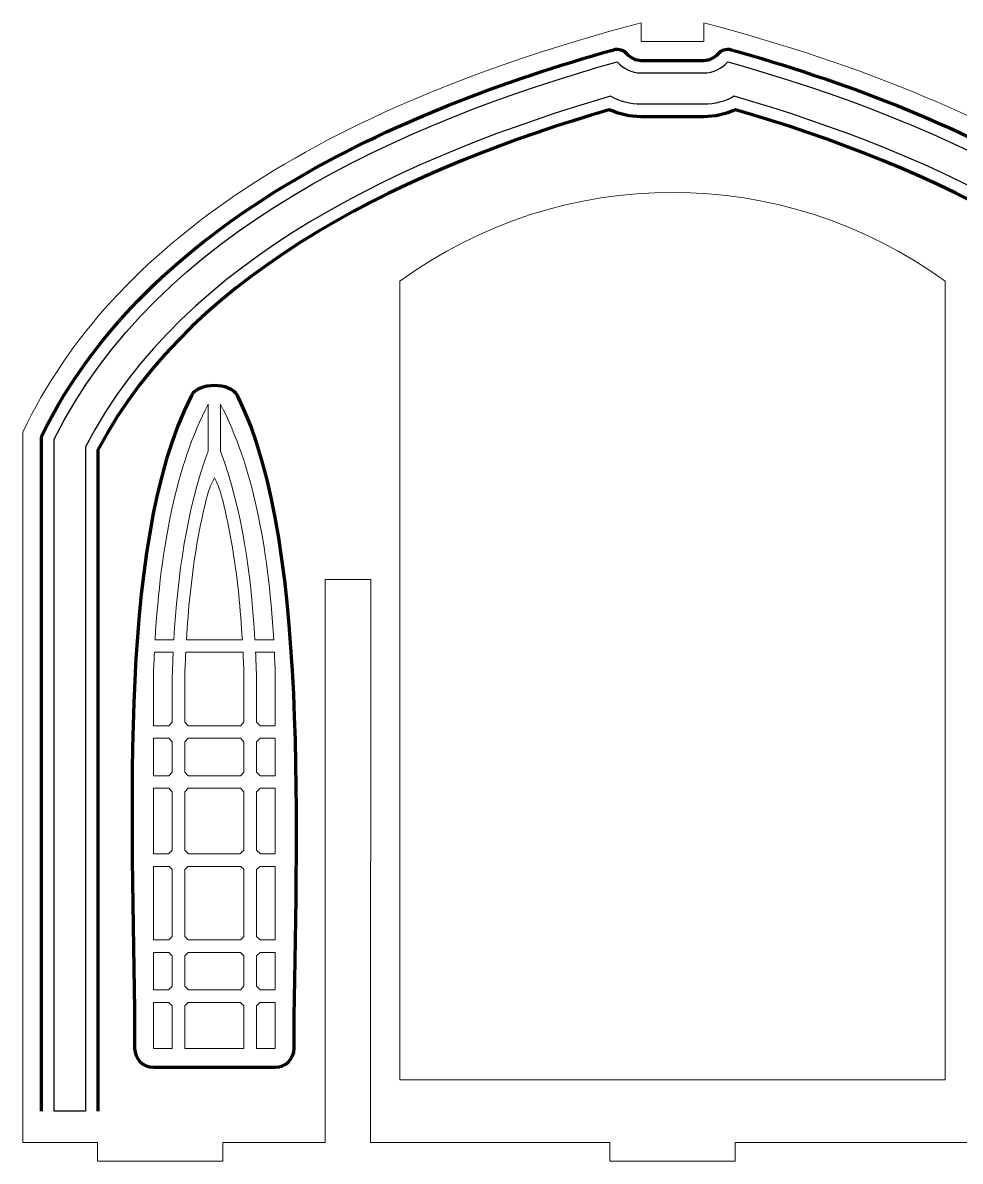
# Model space of a CAD drawing. Header units: centimetres. Extents: x -57 to 189, y -76 to 83.
# Drawn here: x -20.06 to -5.1, y 41.44 to 59.61 of the extents above; entities that cross this region are included whole.
import ezdxf

# ---------------------------------------------------------------- set-up
doc = ezdxf.new("R2010")
doc.units = ezdxf.units.CM
doc.header["$MEASUREMENT"] = 0
doc.layers.add('DEFAULT', color=7, linetype='Continuous')

msp = doc.modelspace()

# ---------------------------------------------------------------- linework, layer by layer
at = {"layer": 'DEFAULT', "color": 242, "lineweight": 9}
for points, knots in [([(-9.69357, 59.31187), (-9.69357, 59.31187), (-10.19357, 59.31187), (-10.19357, 59.31187), (-10.19357, 59.31187), (-10.19357, 59.31187), (-10.19356, 59.61187), (-10.19356, 59.61187), (-10.19356, 59.61187), (-15.34319, 58.24995), (-18.63324, 56.07226), (-20.06369, 53.07888), (-20.06369, 53.07888), (-20.06369, 53.07888), (-20.06368, 41.74009), (-20.06368, 41.74009), (-20.06368, 41.74009), (-20.06368, 41.74009), (-18.86922, 41.74009), (-18.86922, 41.74009), (-18.86922, 41.74009), (-18.86922, 41.74009), (-18.86922, 41.44009), (-18.86922, 41.44009), (-18.86922, 41.44009), (-18.86922, 41.44009), (-16.86922, 41.44009), (-16.86922, 41.44009), (-16.86922, 41.44009), (-16.86922, 41.44009), (-16.86922, 41.74008), (-16.86922, 41.74008), (-16.86922, 41.74008), (-16.86922, 41.74008), (-15.23557, 41.74008), (-15.23557, 41.74008), (-15.23557, 41.74008), (-15.23557, 41.74008), (-15.23557, 50.72443), (-15.23557, 50.72443), (-15.23557, 50.72443), (-15.23557, 50.72443), (-14.50911, 50.72443), (-14.50911, 50.72443), (-14.50911, 50.72443), (-14.50911, 50.72443), (-14.51112, 41.74009), (-14.51112, 41.74009), (-14.51112, 41.74009), (-14.51112, 41.74009), (-10.69357, 41.74009), (-10.69357, 41.74009), (-10.69357, 41.74009), (-10.69357, 41.74009), (-10.69356, 41.44009), (-10.69356, 41.44009), (-10.69356, 41.44009), (-10.69356, 41.44009), (-9.69357, 41.44009), (-9.69357, 41.44009), (-9.69357, 41.44009), (-9.69357, 41.44009), (-8.69358, 41.44009), (-8.69358, 41.44009), (-8.69358, 41.44009), (-8.69358, 41.44009), (-8.69357, 41.74009), (-8.69357, 41.74009), (-8.69357, 41.74009), (-8.69357, 41.74009), (-4.87602, 41.74009), (-4.87602, 41.74009), (-4.87602, 41.74009), (-4.87602, 41.74009), (-4.87803, 50.72443), (-4.87803, 50.72443), (-4.87803, 50.72443), (-4.87803, 50.72443), (-4.15157, 50.72443), (-4.15157, 50.72443), (-4.15157, 50.72443), (-4.15157, 50.72443), (-4.15157, 41.74008), (-4.15157, 41.74008), (-4.15157, 41.74008), (-4.15157, 41.74008), (-2.51792, 41.74008), (-2.51792, 41.74008), (-2.51792, 41.74008), (-2.51792, 41.74008), (-2.51792, 41.44009), (-2.51792, 41.44009), (-2.51792, 41.44009), (-2.51792, 41.44009), (-0.51792, 41.44009), (-0.51792, 41.44009), (-0.51792, 41.44009), (-0.51792, 41.44009), (-0.51792, 41.74009), (-0.51792, 41.74009), (-0.51792, 41.74009), (-0.51792, 41.74009), (0.67654, 41.74009), (0.67654, 41.74009), (0.67654, 41.74009), (0.67654, 41.74009), (0.67655, 53.07888), (0.67655, 53.07888), (0.67655, 53.07888), (-0.7539, 56.07226), (-4.04395, 58.24995), (-9.19358, 59.61187), (-9.19358, 59.61187), (-9.19358, 59.61187), (-9.19357, 59.31187), (-9.19357, 59.31187), (-9.19357, 59.31187), (-9.19357, 59.31187), (-9.69357, 59.31187), (-9.69357, 59.31187)], [0, 0, 0, 0, 0.03225806, 0.03225806, 0.03225806, 0.03225806, 0.06451613, 0.06451613, 0.06451613, 0.06451613, 0.09677419, 0.09677419, 0.09677419, 0.09677419, 0.12903226, 0.12903226, 0.12903226, 0.12903226, 0.16129032, 0.16129032, 0.16129032, 0.16129032, 0.19354839, 0.19354839, 0.19354839, 0.19354839, 0.22580645, 0.22580645, 0.22580645, 0.22580645, 0.25806452, 0.25806452, 0.25806452, 0.25806452, 0.29032258, 0.29032258, 0.29032258, 0.29032258, 0.32258065, 0.32258065, 0.32258065, 0.32258065, 0.35483871, 0.35483871, 0.35483871, 0.35483871, 0.38709677, 0.38709677, 0.38709677, 0.38709677, 0.41935484, 0.41935484, 0.41935484, 0.41935484, 0.4516129, 0.4516129, 0.4516129, 0.4516129, 0.48387097, 0.48387097, 0.48387097, 0.48387097, 0.51612903, 0.51612903, 0.51612903, 0.51612903, 0.5483871, 0.5483871, 0.5483871, 0.5483871, 0.58064516, 0.58064516, 0.58064516, 0.58064516, 0.61290323, 0.61290323, 0.61290323, 0.61290323, 0.64516129, 0.64516129, 0.64516129, 0.64516129, 0.67741935, 0.67741935, 0.67741935, 0.67741935, 0.70967742, 0.70967742, 0.70967742, 0.70967742, 0.74193548, 0.74193548, 0.74193548, 0.74193548, 0.77419355, 0.77419355, 0.77419355, 0.77419355, 0.80645161, 0.80645161, 0.80645161, 0.80645161, 0.83870968, 0.83870968, 0.83870968, 0.83870968, 0.87096774, 0.87096774, 0.87096774, 0.87096774, 0.90322581, 0.90322581, 0.90322581, 0.90322581, 0.93548387, 0.93548387, 0.93548387, 0.93548387, 1, 1, 1, 1]), ([(-14.04697, 55.48585), (-11.45269, 57.37672), (-7.93445, 57.37672), (-5.34017, 55.48584), (-5.34017, 55.48584), (-5.34017, 55.48584), (-5.34016, 42.74009), (-5.34016, 42.74009), (-5.34016, 42.74009), (-5.34016, 42.74009), (-9.69357, 42.74009), (-9.69357, 42.74009), (-9.69357, 42.74009), (-9.69357, 42.74009), (-14.04698, 42.74009), (-14.04698, 42.74009), (-14.04698, 42.74009), (-14.04698, 42.74009), (-14.04697, 55.48585), (-14.04697, 55.48585)], [0, 0, 0, 0, 0.16666667, 0.16666667, 0.16666667, 0.16666667, 0.33333333, 0.33333333, 0.33333333, 0.33333333, 0.5, 0.5, 0.5, 0.5, 0.66666667, 0.66666667, 0.66666667, 0.66666667, 1, 1, 1, 1]), ([(-17.10507, 52.7742), (-17.45179, 51.83521), (-17.59224, 50.77874), (-17.65168, 49.76376), (-17.65168, 49.76376), (-17.65168, 49.76376), (-17.95158, 49.76376), (-17.95158, 49.76376), (-17.95158, 49.76376), (-17.86104, 51.28717), (-17.60971, 52.54026), (-17.10507, 53.52295), (-17.10507, 53.52295), (-17.10507, 53.52295), (-17.10507, 52.7742), (-17.10507, 52.7742)], [0, 0, 0, 0, 0.2, 0.2, 0.2, 0.2, 0.4, 0.4, 0.4, 0.4, 0.6, 0.6, 0.6, 0.6, 1, 1, 1, 1]), ([(-16.90507, 53.52295), (-16.40043, 52.54026), (-16.14909, 51.28717), (-16.05856, 49.76376), (-16.05856, 49.76376), (-16.05856, 49.76376), (-16.35845, 49.76376), (-16.35845, 49.76376), (-16.35845, 49.76376), (-16.41789, 50.77873), (-16.55835, 51.83521), (-16.90507, 52.7742), (-16.90507, 52.7742), (-16.90507, 52.7742), (-16.90507, 53.52295), (-16.90507, 53.52295)], [0, 0, 0, 0, 0.2, 0.2, 0.2, 0.2, 0.4, 0.4, 0.4, 0.4, 0.6, 0.6, 0.6, 0.6, 1, 1, 1, 1]), ([(-16.71237, 51.20504), (-16.63459, 50.72848), (-16.58762, 50.24638), (-16.55891, 49.76376), (-16.55891, 49.76376), (-16.55891, 49.76376), (-17.00508, 49.76376), (-17.00508, 49.76376), (-17.00508, 49.76376), (-17.00508, 49.76376), (-17.45125, 49.76376), (-17.45125, 49.76376), (-17.45125, 49.76376), (-17.42253, 50.24638), (-17.37555, 50.72847), (-17.29777, 51.20504), (-17.29777, 51.20504), (-17.24814, 51.50924), (-17.18559, 51.81355), (-17.10507, 52.11256), (-17.10507, 52.11256), (-17.08788, 52.16376), (-17.04929, 52.26734), (-17.00507, 52.34568), (-17.00507, 52.34568), (-16.96085, 52.26734), (-16.92224, 52.16376), (-16.90507, 52.11256), (-16.90507, 52.11256), (-16.82455, 51.81355), (-16.76201, 51.50924), (-16.71237, 51.20504)], [0, 0, 0, 0, 0.11111111, 0.11111111, 0.11111111, 0.11111111, 0.22222222, 0.22222222, 0.22222222, 0.22222222, 0.33333333, 0.33333333, 0.33333333, 0.33333333, 0.44444444, 0.44444444, 0.44444444, 0.44444444, 0.55555556, 0.55555556, 0.55555556, 0.55555556, 0.66666667, 0.66666667, 0.66666667, 0.66666667, 0.77777778, 0.77777778, 0.77777778, 0.77777778, 1, 1, 1, 1]), ([(-17.67776, 49.18758), (-17.67776, 49.18758), (-17.67776, 48.44733), (-17.67776, 48.44733), (-17.67776, 48.44733), (-17.67776, 48.44733), (-17.73367, 48.39142), (-17.73367, 48.39142), (-17.73367, 48.39142), (-17.73367, 48.39142), (-17.97776, 48.39142), (-17.97776, 48.39142), (-17.97776, 48.39142), (-17.97776, 48.39142), (-17.97776, 49.19255), (-17.97776, 49.19255), (-17.97776, 49.19255), (-17.97361, 49.31798), (-17.96852, 49.44172), (-17.96247, 49.56376), (-17.96247, 49.56376), (-17.96247, 49.56376), (-17.66242, 49.56376), (-17.66242, 49.56376), (-17.66242, 49.56376), (-17.66855, 49.43802), (-17.67357, 49.31307), (-17.6777, 49.18924), (-17.6777, 49.18924), (-17.6777, 49.18924), (-17.67776, 49.18758), (-17.67776, 49.18758)], [0, 0, 0, 0, 0.11111111, 0.11111111, 0.11111111, 0.11111111, 0.22222222, 0.22222222, 0.22222222, 0.22222222, 0.33333333, 0.33333333, 0.33333333, 0.33333333, 0.44444444, 0.44444444, 0.44444444, 0.44444444, 0.55555556, 0.55555556, 0.55555556, 0.55555556, 0.66666667, 0.66666667, 0.66666667, 0.66666667, 0.77777778, 0.77777778, 0.77777778, 0.77777778, 1, 1, 1, 1]), ([(-16.53238, 49.18424), (-16.53238, 49.18424), (-16.53239, 48.44733), (-16.53239, 48.44733), (-16.53239, 48.44733), (-16.53239, 48.44733), (-16.58829, 48.39142), (-16.58829, 48.39142), (-16.58829, 48.39142), (-16.58829, 48.39142), (-17.00507, 48.39142), (-17.00507, 48.39142), (-17.00507, 48.39142), (-17.00507, 48.39142), (-17.42185, 48.39142), (-17.42185, 48.39142), (-17.42185, 48.39142), (-17.42185, 48.39142), (-17.47776, 48.44732), (-17.47776, 48.44732), (-17.47776, 48.44732), (-17.47776, 48.44732), (-17.47776, 49.18425), (-17.47776, 49.18425), (-17.47776, 49.18425), (-17.47355, 49.31068), (-17.46839, 49.43722), (-17.46213, 49.56376), (-17.46213, 49.56376), (-17.46213, 49.56376), (-17.00507, 49.56376), (-17.00507, 49.56376), (-17.00507, 49.56376), (-17.00507, 49.56376), (-16.54801, 49.56376), (-16.54801, 49.56376), (-16.54801, 49.56376), (-16.54175, 49.43722), (-16.5366, 49.31068), (-16.53238, 49.18424)], [0, 0, 0, 0, 0.09090909, 0.09090909, 0.09090909, 0.09090909, 0.18181818, 0.18181818, 0.18181818, 0.18181818, 0.27272727, 0.27272727, 0.27272727, 0.27272727, 0.36363636, 0.36363636, 0.36363636, 0.36363636, 0.45454545, 0.45454545, 0.45454545, 0.45454545, 0.54545455, 0.54545455, 0.54545455, 0.54545455, 0.63636364, 0.63636364, 0.63636364, 0.63636364, 0.72727273, 0.72727273, 0.72727273, 0.72727273, 0.81818182, 0.81818182, 0.81818182, 0.81818182, 1, 1, 1, 1]), ([(-16.03238, 49.19255), (-16.03238, 49.19255), (-16.03239, 48.39142), (-16.03239, 48.39142), (-16.03239, 48.39142), (-16.03239, 48.39142), (-16.27647, 48.39142), (-16.27647, 48.39142), (-16.27647, 48.39142), (-16.27647, 48.39142), (-16.33238, 48.44733), (-16.33238, 48.44733), (-16.33238, 48.44733), (-16.33238, 48.44733), (-16.33238, 49.18758), (-16.33238, 49.18758), (-16.33238, 49.18758), (-16.33238, 49.18758), (-16.33244, 49.18924), (-16.33244, 49.18924), (-16.33244, 49.18924), (-16.33657, 49.31307), (-16.34159, 49.43802), (-16.34773, 49.56376), (-16.34773, 49.56376), (-16.34773, 49.56376), (-16.04767, 49.56376), (-16.04767, 49.56376), (-16.04767, 49.56376), (-16.04162, 49.44171), (-16.03654, 49.31797), (-16.03238, 49.19255)], [0, 0, 0, 0, 0.11111111, 0.11111111, 0.11111111, 0.11111111, 0.22222222, 0.22222222, 0.22222222, 0.22222222, 0.33333333, 0.33333333, 0.33333333, 0.33333333, 0.44444444, 0.44444444, 0.44444444, 0.44444444, 0.55555556, 0.55555556, 0.55555556, 0.55555556, 0.66666667, 0.66666667, 0.66666667, 0.66666667, 0.77777778, 0.77777778, 0.77777778, 0.77777778, 1, 1, 1, 1]), ([(-17.67776, 48.13551), (-17.67776, 48.13551), (-17.67776, 47.65015), (-17.67776, 47.65015), (-17.67776, 47.65015), (-17.67776, 47.65015), (-17.73368, 47.59423), (-17.73368, 47.59423), (-17.73368, 47.59423), (-17.73368, 47.59423), (-17.97776, 47.59423), (-17.97776, 47.59423), (-17.97776, 47.59423), (-17.97776, 47.59423), (-17.97776, 48.19142), (-17.97776, 48.19142), (-17.97776, 48.19142), (-17.97776, 48.19142), (-17.73367, 48.19141), (-17.73367, 48.19141), (-17.73367, 48.19141), (-17.73367, 48.19141), (-17.67776, 48.13551), (-17.67776, 48.13551)], [0, 0, 0, 0, 0.14285714, 0.14285714, 0.14285714, 0.14285714, 0.28571429, 0.28571429, 0.28571429, 0.28571429, 0.42857143, 0.42857143, 0.42857143, 0.42857143, 0.57142857, 0.57142857, 0.57142857, 0.57142857, 0.71428571, 0.71428571, 0.71428571, 0.71428571, 1, 1, 1, 1]), ([(-17.00507, 48.19142), (-17.00507, 48.19142), (-16.58829, 48.19142), (-16.58829, 48.19142), (-16.58829, 48.19142), (-16.58829, 48.19142), (-16.53238, 48.13551), (-16.53238, 48.13551), (-16.53238, 48.13551), (-16.53238, 48.13551), (-16.53237, 47.65015), (-16.53237, 47.65015), (-16.53237, 47.65015), (-16.53237, 47.65015), (-16.58829, 47.59422), (-16.58829, 47.59422), (-16.58829, 47.59422), (-16.58829, 47.59422), (-17.00509, 47.59423), (-17.00509, 47.59423), (-17.00509, 47.59423), (-17.00509, 47.59423), (-17.42184, 47.59423), (-17.42184, 47.59423), (-17.42184, 47.59423), (-17.42184, 47.59423), (-17.47776, 47.65015), (-17.47776, 47.65015), (-17.47776, 47.65015), (-17.47776, 47.65015), (-17.47776, 48.13551), (-17.47776, 48.13551), (-17.47776, 48.13551), (-17.47776, 48.13551), (-17.42185, 48.19142), (-17.42185, 48.19142), (-17.42185, 48.19142), (-17.42185, 48.19142), (-17.00507, 48.19142), (-17.00507, 48.19142)], [0, 0, 0, 0, 0.09090909, 0.09090909, 0.09090909, 0.09090909, 0.18181818, 0.18181818, 0.18181818, 0.18181818, 0.27272727, 0.27272727, 0.27272727, 0.27272727, 0.36363636, 0.36363636, 0.36363636, 0.36363636, 0.45454545, 0.45454545, 0.45454545, 0.45454545, 0.54545455, 0.54545455, 0.54545455, 0.54545455, 0.63636364, 0.63636364, 0.63636364, 0.63636364, 0.72727273, 0.72727273, 0.72727273, 0.72727273, 0.81818182, 0.81818182, 0.81818182, 0.81818182, 1, 1, 1, 1]), ([(-16.03238, 48.19141), (-16.03238, 48.19141), (-16.03238, 47.59423), (-16.03238, 47.59423), (-16.03238, 47.59423), (-16.03238, 47.59423), (-16.27646, 47.59423), (-16.27646, 47.59423), (-16.27646, 47.59423), (-16.27646, 47.59423), (-16.33238, 47.65015), (-16.33238, 47.65015), (-16.33238, 47.65015), (-16.33238, 47.65015), (-16.33238, 48.13551), (-16.33238, 48.13551), (-16.33238, 48.13551), (-16.33238, 48.13551), (-16.27647, 48.19142), (-16.27647, 48.19142), (-16.27647, 48.19142), (-16.27647, 48.19142), (-16.03238, 48.19141), (-16.03238, 48.19141)], [0, 0, 0, 0, 0.14285714, 0.14285714, 0.14285714, 0.14285714, 0.28571429, 0.28571429, 0.28571429, 0.28571429, 0.42857143, 0.42857143, 0.42857143, 0.42857143, 0.57142857, 0.57142857, 0.57142857, 0.57142857, 0.71428571, 0.71428571, 0.71428571, 0.71428571, 1, 1, 1, 1]), ([(-17.67776, 47.33833), (-17.67776, 47.33833), (-17.67776, 46.40592), (-17.67776, 46.40592), (-17.67776, 46.40592), (-17.67776, 46.40592), (-17.73946, 46.34423), (-17.73946, 46.34423), (-17.73946, 46.34423), (-17.73946, 46.34423), (-17.97776, 46.34423), (-17.97776, 46.34423), (-17.97776, 46.34423), (-17.97776, 46.34423), (-17.97776, 47.39423), (-17.97776, 47.39423), (-17.97776, 47.39423), (-17.97776, 47.39423), (-17.73366, 47.39423), (-17.73366, 47.39423), (-17.73366, 47.39423), (-17.73366, 47.39423), (-17.67776, 47.33833), (-17.67776, 47.33833)], [0, 0, 0, 0, 0.14285714, 0.14285714, 0.14285714, 0.14285714, 0.28571429, 0.28571429, 0.28571429, 0.28571429, 0.42857143, 0.42857143, 0.42857143, 0.42857143, 0.57142857, 0.57142857, 0.57142857, 0.57142857, 0.71428571, 0.71428571, 0.71428571, 0.71428571, 1, 1, 1, 1]), ([(-16.53237, 47.33833), (-16.53237, 47.33833), (-16.53238, 46.40592), (-16.53238, 46.40592), (-16.53238, 46.40592), (-16.53238, 46.40592), (-16.59407, 46.34423), (-16.59407, 46.34423), (-16.59407, 46.34423), (-16.59407, 46.34423), (-17.00507, 46.34423), (-17.00507, 46.34423), (-17.00507, 46.34423), (-17.00507, 46.34423), (-17.41607, 46.34423), (-17.41607, 46.34423), (-17.41607, 46.34423), (-17.41607, 46.34423), (-17.47776, 46.40592), (-17.47776, 46.40592), (-17.47776, 46.40592), (-17.47776, 46.40592), (-17.47777, 47.33833), (-17.47777, 47.33833), (-17.47777, 47.33833), (-17.47777, 47.33833), (-17.42186, 47.39423), (-17.42186, 47.39423), (-17.42186, 47.39423), (-17.42186, 47.39423), (-17.00507, 47.39423), (-17.00507, 47.39423), (-17.00507, 47.39423), (-17.00507, 47.39423), (-16.58828, 47.39423), (-16.58828, 47.39423), (-16.58828, 47.39423), (-16.58828, 47.39423), (-16.53237, 47.33833), (-16.53237, 47.33833)], [0, 0, 0, 0, 0.09090909, 0.09090909, 0.09090909, 0.09090909, 0.18181818, 0.18181818, 0.18181818, 0.18181818, 0.27272727, 0.27272727, 0.27272727, 0.27272727, 0.36363636, 0.36363636, 0.36363636, 0.36363636, 0.45454545, 0.45454545, 0.45454545, 0.45454545, 0.54545455, 0.54545455, 0.54545455, 0.54545455, 0.63636364, 0.63636364, 0.63636364, 0.63636364, 0.72727273, 0.72727273, 0.72727273, 0.72727273, 0.81818182, 0.81818182, 0.81818182, 0.81818182, 1, 1, 1, 1]), ([(-16.03238, 47.39423), (-16.03238, 47.39423), (-16.03238, 46.34424), (-16.03238, 46.34424), (-16.03238, 46.34424), (-16.03238, 46.34424), (-16.27069, 46.34424), (-16.27069, 46.34424), (-16.27069, 46.34424), (-16.27069, 46.34424), (-16.33238, 46.40592), (-16.33238, 46.40592), (-16.33238, 46.40592), (-16.33238, 46.40592), (-16.33238, 47.33833), (-16.33238, 47.33833), (-16.33238, 47.33833), (-16.33238, 47.33833), (-16.27648, 47.39423), (-16.27648, 47.39423), (-16.27648, 47.39423), (-16.27648, 47.39423), (-16.03238, 47.39423), (-16.03238, 47.39423)], [0, 0, 0, 0, 0.14285714, 0.14285714, 0.14285714, 0.14285714, 0.28571429, 0.28571429, 0.28571429, 0.28571429, 0.42857143, 0.42857143, 0.42857143, 0.42857143, 0.57142857, 0.57142857, 0.57142857, 0.57142857, 0.71428571, 0.71428571, 0.71428571, 0.71428571, 1, 1, 1, 1]), ([(-17.67776, 46.0941), (-17.67776, 46.0941), (-17.67776, 45.02781), (-17.67776, 45.02781), (-17.67776, 45.02781), (-17.67776, 45.02781), (-17.73369, 44.97189), (-17.73369, 44.97189), (-17.73369, 44.97189), (-17.73369, 44.97189), (-17.97776, 44.97189), (-17.97776, 44.97189), (-17.97776, 44.97189), (-17.97776, 44.97189), (-17.97776, 46.14423), (-17.97776, 46.14423), (-17.97776, 46.14423), (-17.97776, 46.14423), (-17.72789, 46.14424), (-17.72789, 46.14424), (-17.72789, 46.14424), (-17.72789, 46.14424), (-17.67776, 46.0941), (-17.67776, 46.0941)], [0, 0, 0, 0, 0.14285714, 0.14285714, 0.14285714, 0.14285714, 0.28571429, 0.28571429, 0.28571429, 0.28571429, 0.42857143, 0.42857143, 0.42857143, 0.42857143, 0.57142857, 0.57142857, 0.57142857, 0.57142857, 0.71428571, 0.71428571, 0.71428571, 0.71428571, 1, 1, 1, 1]), ([(-17.00507, 46.14422), (-17.00507, 46.14422), (-16.58252, 46.14423), (-16.58252, 46.14423), (-16.58252, 46.14423), (-16.58252, 46.14423), (-16.53239, 46.0941), (-16.53239, 46.0941), (-16.53239, 46.0941), (-16.53239, 46.0941), (-16.53238, 45.02779), (-16.53238, 45.02779), (-16.53238, 45.02779), (-16.53238, 45.02779), (-16.58829, 44.97189), (-16.58829, 44.97189), (-16.58829, 44.97189), (-16.58829, 44.97189), (-17.00507, 44.97189), (-17.00507, 44.97189), (-17.00507, 44.97189), (-17.00507, 44.97189), (-17.42186, 44.97189), (-17.42186, 44.97189), (-17.42186, 44.97189), (-17.42186, 44.97189), (-17.47776, 45.02779), (-17.47776, 45.02779), (-17.47776, 45.02779), (-17.47776, 45.02779), (-17.47776, 46.0941), (-17.47776, 46.0941), (-17.47776, 46.0941), (-17.47776, 46.0941), (-17.42764, 46.14423), (-17.42764, 46.14423), (-17.42764, 46.14423), (-17.42764, 46.14423), (-17.00507, 46.14422), (-17.00507, 46.14422)], [0, 0, 0, 0, 0.09090909, 0.09090909, 0.09090909, 0.09090909, 0.18181818, 0.18181818, 0.18181818, 0.18181818, 0.27272727, 0.27272727, 0.27272727, 0.27272727, 0.36363636, 0.36363636, 0.36363636, 0.36363636, 0.45454545, 0.45454545, 0.45454545, 0.45454545, 0.54545455, 0.54545455, 0.54545455, 0.54545455, 0.63636364, 0.63636364, 0.63636364, 0.63636364, 0.72727273, 0.72727273, 0.72727273, 0.72727273, 0.81818182, 0.81818182, 0.81818182, 0.81818182, 1, 1, 1, 1]), ([(-16.03239, 46.14423), (-16.03239, 46.14423), (-16.03239, 44.97189), (-16.03239, 44.97189), (-16.03239, 44.97189), (-16.03239, 44.97189), (-16.27648, 44.97189), (-16.27648, 44.97189), (-16.27648, 44.97189), (-16.27648, 44.97189), (-16.33238, 45.02781), (-16.33238, 45.02781), (-16.33238, 45.02781), (-16.33238, 45.02781), (-16.33238, 46.0941), (-16.33238, 46.0941), (-16.33238, 46.0941), (-16.33238, 46.0941), (-16.28225, 46.14423), (-16.28225, 46.14423), (-16.28225, 46.14423), (-16.28225, 46.14423), (-16.03239, 46.14423), (-16.03239, 46.14423)], [0, 0, 0, 0, 0.14285714, 0.14285714, 0.14285714, 0.14285714, 0.28571429, 0.28571429, 0.28571429, 0.28571429, 0.42857143, 0.42857143, 0.42857143, 0.42857143, 0.57142857, 0.57142857, 0.57142857, 0.57142857, 0.71428571, 0.71428571, 0.71428571, 0.71428571, 1, 1, 1, 1]), ([(-17.67777, 44.71597), (-17.67777, 44.71597), (-17.67776, 44.23192), (-17.67776, 44.23192), (-17.67776, 44.23192), (-17.67776, 44.23192), (-17.735, 44.1747), (-17.735, 44.1747), (-17.735, 44.1747), (-17.735, 44.1747), (-17.97776, 44.1747), (-17.97776, 44.1747), (-17.97776, 44.1747), (-17.97776, 44.1747), (-17.97776, 44.77188), (-17.97776, 44.77188), (-17.97776, 44.77188), (-17.97776, 44.77188), (-17.73369, 44.77189), (-17.73369, 44.77189), (-17.73369, 44.77189), (-17.73369, 44.77189), (-17.67777, 44.71597), (-17.67777, 44.71597)], [0, 0, 0, 0, 0.14285714, 0.14285714, 0.14285714, 0.14285714, 0.28571429, 0.28571429, 0.28571429, 0.28571429, 0.42857143, 0.42857143, 0.42857143, 0.42857143, 0.57142857, 0.57142857, 0.57142857, 0.57142857, 0.71428571, 0.71428571, 0.71428571, 0.71428571, 1, 1, 1, 1]), ([(-17.42187, 44.77189), (-17.42187, 44.77189), (-17.00507, 44.77189), (-17.00507, 44.77189), (-17.00507, 44.77189), (-17.00507, 44.77189), (-16.58829, 44.7719), (-16.58829, 44.7719), (-16.58829, 44.7719), (-16.58829, 44.7719), (-16.53238, 44.71599), (-16.53238, 44.71599), (-16.53238, 44.71599), (-16.53238, 44.71599), (-16.53237, 44.23191), (-16.53237, 44.23191), (-16.53237, 44.23191), (-16.53237, 44.23191), (-16.58959, 44.1747), (-16.58959, 44.1747), (-16.58959, 44.1747), (-16.58959, 44.1747), (-17.00507, 44.1747), (-17.00507, 44.1747), (-17.00507, 44.1747), (-17.00507, 44.1747), (-17.42055, 44.17471), (-17.42055, 44.17471), (-17.42055, 44.17471), (-17.42055, 44.17471), (-17.47776, 44.23191), (-17.47776, 44.23191), (-17.47776, 44.23191), (-17.47776, 44.23191), (-17.47776, 44.71599), (-17.47776, 44.71599), (-17.47776, 44.71599), (-17.47776, 44.71599), (-17.42187, 44.77189), (-17.42187, 44.77189)], [0, 0, 0, 0, 0.09090909, 0.09090909, 0.09090909, 0.09090909, 0.18181818, 0.18181818, 0.18181818, 0.18181818, 0.27272727, 0.27272727, 0.27272727, 0.27272727, 0.36363636, 0.36363636, 0.36363636, 0.36363636, 0.45454545, 0.45454545, 0.45454545, 0.45454545, 0.54545455, 0.54545455, 0.54545455, 0.54545455, 0.63636364, 0.63636364, 0.63636364, 0.63636364, 0.72727273, 0.72727273, 0.72727273, 0.72727273, 0.81818182, 0.81818182, 0.81818182, 0.81818182, 1, 1, 1, 1]), ([(-16.03238, 44.77188), (-16.03238, 44.77188), (-16.03238, 44.1747), (-16.03238, 44.1747), (-16.03238, 44.1747), (-16.03238, 44.1747), (-16.27515, 44.1747), (-16.27515, 44.1747), (-16.27515, 44.1747), (-16.27515, 44.1747), (-16.33238, 44.23193), (-16.33238, 44.23193), (-16.33238, 44.23193), (-16.33238, 44.23193), (-16.33238, 44.71597), (-16.33238, 44.71597), (-16.33238, 44.71597), (-16.33238, 44.71597), (-16.27647, 44.77189), (-16.27647, 44.77189), (-16.27647, 44.77189), (-16.27647, 44.77189), (-16.03238, 44.77188), (-16.03238, 44.77188)], [0, 0, 0, 0, 0.14285714, 0.14285714, 0.14285714, 0.14285714, 0.28571429, 0.28571429, 0.28571429, 0.28571429, 0.42857143, 0.42857143, 0.42857143, 0.42857143, 0.57142857, 0.57142857, 0.57142857, 0.57142857, 0.71428571, 0.71428571, 0.71428571, 0.71428571, 1, 1, 1, 1]), ([(-17.67776, 43.92009), (-17.67776, 43.92009), (-17.67776, 43.24009), (-17.67776, 43.24009), (-17.67776, 43.24009), (-17.67776, 43.24009), (-17.97776, 43.24009), (-17.97776, 43.24009), (-17.97776, 43.24009), (-17.97776, 43.24009), (-17.97776, 43.9747), (-17.97776, 43.9747), (-17.97776, 43.9747), (-17.97776, 43.9747), (-17.73237, 43.9747), (-17.73237, 43.9747), (-17.73237, 43.9747), (-17.73237, 43.9747), (-17.67776, 43.92009), (-17.67776, 43.92009)], [0, 0, 0, 0, 0.16666667, 0.16666667, 0.16666667, 0.16666667, 0.33333333, 0.33333333, 0.33333333, 0.33333333, 0.5, 0.5, 0.5, 0.5, 0.66666667, 0.66666667, 0.66666667, 0.66666667, 1, 1, 1, 1]), ([(-16.58697, 43.9747), (-16.58697, 43.9747), (-16.53238, 43.92011), (-16.53238, 43.92011), (-16.53238, 43.92011), (-16.53238, 43.92011), (-16.53238, 43.24009), (-16.53238, 43.24009), (-16.53238, 43.24009), (-16.53238, 43.24009), (-17.00507, 43.24009), (-17.00507, 43.24009), (-17.00507, 43.24009), (-17.00507, 43.24009), (-17.47776, 43.24009), (-17.47776, 43.24009), (-17.47776, 43.24009), (-17.47776, 43.24009), (-17.47776, 43.92011), (-17.47776, 43.92011), (-17.47776, 43.92011), (-17.47776, 43.92011), (-17.42317, 43.9747), (-17.42317, 43.9747), (-17.42317, 43.9747), (-17.42317, 43.9747), (-17.00507, 43.97469), (-17.00507, 43.97469), (-17.00507, 43.97469), (-17.00507, 43.97469), (-16.58697, 43.9747), (-16.58697, 43.9747)], [0, 0, 0, 0, 0.11111111, 0.11111111, 0.11111111, 0.11111111, 0.22222222, 0.22222222, 0.22222222, 0.22222222, 0.33333333, 0.33333333, 0.33333333, 0.33333333, 0.44444444, 0.44444444, 0.44444444, 0.44444444, 0.55555556, 0.55555556, 0.55555556, 0.55555556, 0.66666667, 0.66666667, 0.66666667, 0.66666667, 0.77777778, 0.77777778, 0.77777778, 0.77777778, 1, 1, 1, 1]), ([(-16.27777, 43.9747), (-16.27777, 43.9747), (-16.03238, 43.97471), (-16.03238, 43.97471), (-16.03238, 43.97471), (-16.03238, 43.97471), (-16.03238, 43.24009), (-16.03238, 43.24009), (-16.03238, 43.24009), (-16.03238, 43.24009), (-16.33238, 43.24009), (-16.33238, 43.24009), (-16.33238, 43.24009), (-16.33238, 43.24009), (-16.33238, 43.92009), (-16.33238, 43.92009), (-16.33238, 43.92009), (-16.33238, 43.92009), (-16.27777, 43.9747), (-16.27777, 43.9747)], [0, 0, 0, 0, 0.16666667, 0.16666667, 0.16666667, 0.16666667, 0.33333333, 0.33333333, 0.33333333, 0.33333333, 0.5, 0.5, 0.5, 0.5, 0.66666667, 0.66666667, 0.66666667, 0.66666667, 1, 1, 1, 1])]:
    msp.add_open_spline(points, degree=3, knots=knots, dxfattribs=at)
at = {"layer": 'DEFAULT', "color": 250, "lineweight": 100}
for points, knots in [([(-19.76368, 42.24009), (-19.76368, 42.24009), (-19.76369, 52.96364), (-19.76369, 52.96364), (-19.76369, 52.96364), (-19.76369, 52.99593), (-19.75721, 53.02359), (-19.74285, 53.05252), (-19.74285, 53.05252), (-18.05664, 56.45151), (-14.09657, 58.2047), (-10.62944, 59.18189), (-10.62944, 59.18189), (-10.55229, 59.20363), (-10.47434, 59.1798), (-10.42254, 59.11863), (-10.42254, 59.11863), (-10.36529, 59.051), (-10.28229, 59.01187), (-10.19357, 59.01187), (-10.19357, 59.01187), (-10.19357, 59.01187), (-9.19357, 59.01187), (-9.19357, 59.01187), (-9.19357, 59.01187), (-9.10485, 59.01187), (-9.02185, 59.051), (-8.9646, 59.11863), (-8.9646, 59.11863), (-8.9128, 59.1798), (-8.83485, 59.20363), (-8.7577, 59.18189), (-8.7577, 59.18189), (-5.29057, 58.2047), (-1.3305, 56.45151), (0.35571, 53.05252), (0.35571, 53.05252), (0.37007, 53.02359), (0.37655, 52.99593), (0.37655, 52.96364), (0.37655, 52.96364), (0.37655, 52.96364), (0.37654, 42.24009), (0.37654, 42.24009)], [0, 0, 0, 0, 0.08333333, 0.08333333, 0.08333333, 0.08333333, 0.16666667, 0.16666667, 0.16666667, 0.16666667, 0.25, 0.25, 0.25, 0.25, 0.33333333, 0.33333333, 0.33333333, 0.33333333, 0.41666667, 0.41666667, 0.41666667, 0.41666667, 0.5, 0.5, 0.5, 0.5, 0.58333333, 0.58333333, 0.58333333, 0.58333333, 0.66666667, 0.66666667, 0.66666667, 0.66666667, 0.75, 0.75, 0.75, 0.75, 0.83333333, 0.83333333, 0.83333333, 0.83333333, 1, 1, 1, 1]), ([(-0.52346, 42.24009), (-0.52346, 42.24009), (-0.52345, 52.79535), (-0.52345, 52.79535), (-0.52345, 52.79535), (-2.07409, 55.7465), (-5.62903, 57.32717), (-8.68584, 58.22473), (-8.68584, 58.22473), (-8.84443, 58.15054), (-9.0177, 58.11187), (-9.19357, 58.11187), (-9.19357, 58.11187), (-9.19357, 58.11187), (-10.19357, 58.11187), (-10.19357, 58.11187), (-10.19357, 58.11187), (-10.36944, 58.11187), (-10.54271, 58.15054), (-10.7013, 58.22473), (-10.7013, 58.22473), (-13.75811, 57.32717), (-17.31305, 55.7465), (-18.86369, 52.79535), (-18.86369, 52.79535), (-18.86369, 52.79535), (-18.86368, 42.24009), (-18.86368, 42.24009)], [0, 0, 0, 0, 0.125, 0.125, 0.125, 0.125, 0.25, 0.25, 0.25, 0.25, 0.375, 0.375, 0.375, 0.375, 0.5, 0.5, 0.5, 0.5, 0.625, 0.625, 0.625, 0.625, 0.75, 0.75, 0.75, 0.75, 1, 1, 1, 1])]:
    msp.add_open_spline(points, degree=3, knots=knots, dxfattribs=at)
at = {"layer": 'DEFAULT', "color": 250}
msp.add_open_spline([(-19.06369, 52.84432), (-17.48777, 55.89521), (-13.84592, 57.51887), (-10.6811, 58.43899), (-10.6811, 58.43899), (-10.53388, 58.35659), (-10.36651, 58.31187), (-10.19357, 58.31187), (-10.19357, 58.31187), (-10.19357, 58.31187), (-9.19357, 58.31187), (-9.19357, 58.31187), (-9.19357, 58.31187), (-9.02063, 58.31187), (-8.85326, 58.35659), (-8.70604, 58.43899), (-8.70604, 58.43899), (-5.54122, 57.51887), (-1.89937, 55.89521), (-0.32345, 52.84432), (-0.32345, 52.84432), (-0.32345, 52.84432), (-0.32346, 42.24009), (-0.32346, 42.24009), (-0.32346, 42.24009), (-0.32346, 42.24009), (0.17654, 42.24009), (0.17654, 42.24009), (0.17654, 42.24009), (0.17654, 42.24009), (0.17655, 52.96364), (0.17655, 52.96364), (0.17655, 52.96364), (-1.47444, 56.29163), (-5.37702, 58.02127), (-8.81196, 58.98939), (-8.81196, 58.98939), (-8.9038, 58.88092), (-9.04088, 58.81187), (-9.19357, 58.81187), (-9.19357, 58.81187), (-9.19357, 58.81187), (-10.19357, 58.81187), (-10.19357, 58.81187), (-10.19357, 58.81187), (-10.34626, 58.81187), (-10.48334, 58.88092), (-10.57518, 58.98939), (-10.57518, 58.98939), (-14.01012, 58.02127), (-17.9127, 56.29163), (-19.56369, 52.96364), (-19.56369, 52.96364), (-19.56369, 52.96364), (-19.56368, 42.24009), (-19.56368, 42.24009), (-19.56368, 42.24009), (-19.56368, 42.24009), (-19.06368, 42.24009), (-19.06368, 42.24009), (-19.06368, 42.24009), (-19.06368, 42.24009), (-19.06369, 52.84432), (-19.06369, 52.84432)], degree=3, knots=[0, 0, 0, 0, 0.05882353, 0.05882353, 0.05882353, 0.05882353, 0.11764706, 0.11764706, 0.11764706, 0.11764706, 0.17647059, 0.17647059, 0.17647059, 0.17647059, 0.23529412, 0.23529412, 0.23529412, 0.23529412, 0.29411765, 0.29411765, 0.29411765, 0.29411765, 0.35294118, 0.35294118, 0.35294118, 0.35294118, 0.41176471, 0.41176471, 0.41176471, 0.41176471, 0.47058824, 0.47058824, 0.47058824, 0.47058824, 0.52941176, 0.52941176, 0.52941176, 0.52941176, 0.58823529, 0.58823529, 0.58823529, 0.58823529, 0.64705882, 0.64705882, 0.64705882, 0.64705882, 0.70588235, 0.70588235, 0.70588235, 0.70588235, 0.76470588, 0.76470588, 0.76470588, 0.76470588, 0.82352941, 0.82352941, 0.82352941, 0.82352941, 0.88235294, 0.88235294, 0.88235294, 0.88235294, 1, 1, 1, 1], dxfattribs=at)
at = {"layer": 'DEFAULT', "color": 250, "lineweight": 200}
msp.add_open_spline([(-15.73238, 43.24009), (-15.73238, 43.07486), (-15.86715, 42.94009), (-16.03238, 42.94009), (-16.03238, 42.94009), (-16.68028, 42.94009), (-17.32986, 42.94009), (-17.97776, 42.94009), (-17.97776, 42.94009), (-18.14299, 42.94009), (-18.27776, 43.07486), (-18.27776, 43.24009), (-18.27776, 43.24009), (-18.27776, 46.48554), (-18.61538, 51.23864), (-17.37194, 53.65999), (-17.37194, 53.65999), (-17.26121, 53.87563), (-16.74893, 53.87563), (-16.6382, 53.65999), (-16.6382, 53.65999), (-15.40768, 51.26381), (-15.73238, 45.85544), (-15.73238, 43.24009)], degree=3, knots=[0, 0, 0, 0, 0.14285714, 0.14285714, 0.14285714, 0.14285714, 0.28571429, 0.28571429, 0.28571429, 0.28571429, 0.42857143, 0.42857143, 0.42857143, 0.42857143, 0.57142857, 0.57142857, 0.57142857, 0.57142857, 0.71428571, 0.71428571, 0.71428571, 0.71428571, 1, 1, 1, 1], dxfattribs=at)

doc.saveas('drawing.dxf')
